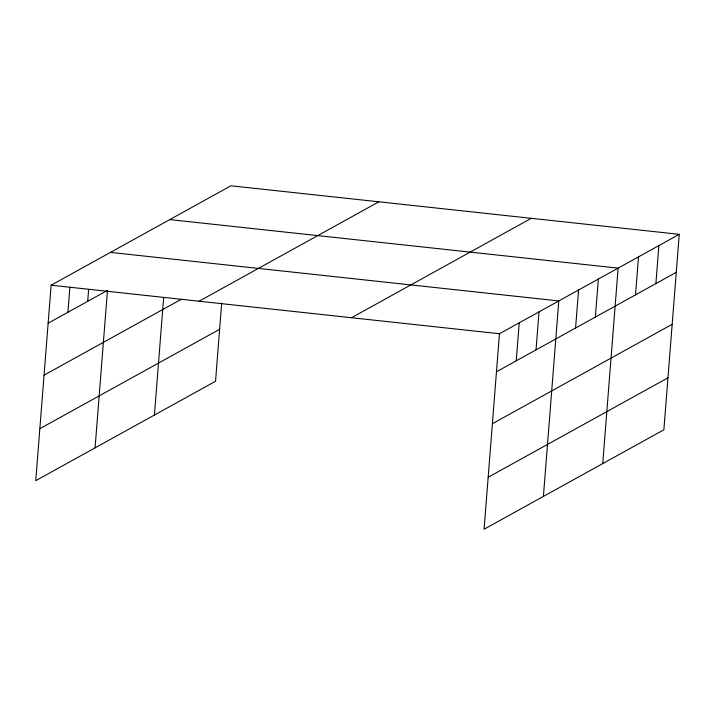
<?xml version="1.0" encoding="UTF-8"?>
<svg xmlns="http://www.w3.org/2000/svg" width="715" height="715" viewBox="0 0 715 715"><rect width="100%" height="100%" fill="white"/><g stroke="black" fill="none" stroke-linecap="round" stroke-linejoin="round"><path stroke-width="1.07" d="M679.25 234.332L499.463 333.744L484.082 529.216L663.869 429.795L679.25 234.332L230.918 185.784L51.131 285.205L35.75 480.668L215.537 381.256L221.686 303.071M67.916 312.267L69.882 287.296M87.695 301.337L88.633 289.387M95.077 447.867L107.473 290.397L48.146 323.207M154.413 415.058L163.672 297.395M516.248 360.816L519.242 322.814M536.027 349.876L539.021 311.874M543.409 496.407L558.79 300.935L110.468 252.395M575.575 328.006L578.569 290.004M595.354 317.076L598.348 279.065M602.736 463.597L618.126 268.134L169.795 219.585M635.51 294.866L638.495 256.864M655.887 283.605L658.873 245.594M44.053 375.169L181.145 299.362M199.083 301.221L378.87 201.8M39.843 428.705L219.63 329.293M351.512 317.728L531.299 218.307M496.469 371.755L676.256 272.335M492.385 423.718L672.172 324.297M488.166 477.254L667.953 377.833M51.131 285.205L499.463 333.744"/></g></svg>
